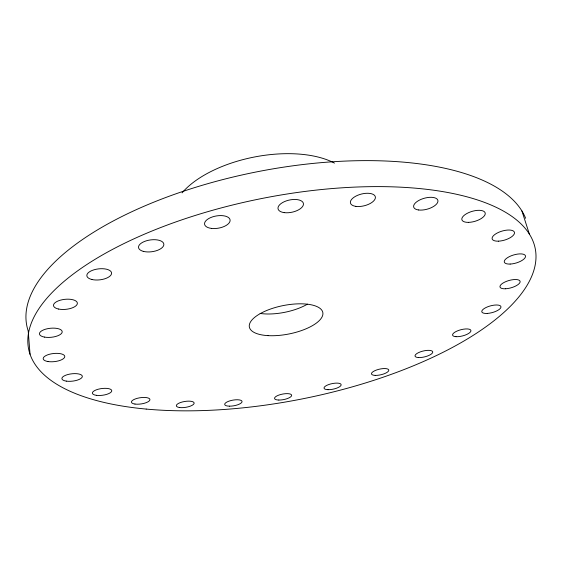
<?xml version="1.0" encoding="UTF-8"?>
<svg xmlns="http://www.w3.org/2000/svg" width="564" height="564" viewBox="0 0 564 564"><rect width="100%" height="100%" fill="white"/><g stroke="black" fill="none" stroke-linecap="round" stroke-linejoin="round"><path stroke-width="0.85" d="M521.94 211.021L529.363 234.067M30.054 354.291L28.2 330.948A255.485 106.117 -11.2 0 1 240.426 175.319A255.485 106.117 -11.2 0 1 525.627 218.296M182.066 192.874A90.867 44.415 -11.2 0 1 334.459 163.109M307.45 304.158A37.062 15.052 -11.2 0 1 260.138 313.457M146.203 409.076A258.234 102.218 -11.2 0 0 535.8 260.723A258.234 102.218 -11.2 0 0 163.722 226.376A258.234 102.218 -11.2 0 0 146.203 409.076M47.933 361.531A10.857 4.082 -6.2 0 0 64.747 356.864A10.857 4.082 -6.2 0 0 49.237 354.326A10.857 4.082 -6.2 0 0 47.933 361.531M44.471 337.096A11.442 4.533 -5.8 0 0 62.188 332.104A11.442 4.533 -5.8 0 0 45.811 329.115A11.442 4.533 -5.8 0 0 44.471 337.096M375.201 375.391A8.855 2.89 -12.7 0 0 388.772 370.499A8.855 2.89 -12.7 0 0 376.442 370.04A8.855 2.89 -12.7 0 0 375.201 375.391M418.544 357.562A9.102 3.017 -13.5 0 0 432.694 352.451A9.102 3.017 -13.5 0 0 420.399 351.851A9.102 3.017 -13.5 0 0 418.544 357.562M355.856 206.368A12.831 6.035 -14.1 0 0 375.384 197.922A12.831 6.035 -14.1 0 0 357.407 195.398A12.831 6.035 -14.1 0 0 355.856 206.368M134.986 404.064A9.348 3.144 -8.3 0 0 149.855 400.095A9.348 3.144 -8.3 0 0 137.221 398.332A9.348 3.144 -8.3 0 0 134.986 404.064M96.338 395.322A9.771 3.384 -7.5 0 0 111.707 391.176A9.771 3.384 -7.5 0 0 98.15 389.245A9.771 3.384 -7.5 0 0 96.338 395.322M179.486 407.518A9.017 2.975 -9.1 0 0 194.016 403.683A9.017 2.975 -9.1 0 0 182.207 402.005A9.017 2.975 -9.1 0 0 179.486 407.518M229.365 406.165A8.805 2.862 -10 0 0 242.055 401.469A8.805 2.862 -10 0 0 228.709 401.244A8.805 2.862 -10 0 0 229.365 406.165M278.82 400.052A8.707 2.813 -10.9 0 0 291.659 395.371A8.707 2.813 -10.9 0 0 278.806 395.103A8.707 2.813 -10.9 0 0 278.82 400.052M328.008 389.682A8.728 2.82 -11.8 0 0 341.149 384.93A8.728 2.82 -11.8 0 0 328.629 384.585A8.728 2.82 -11.8 0 0 328.008 389.682M468.663 222.364A12.133 5.175 -16.4 0 0 485.209 213.058A12.133 5.175 -16.4 0 0 466.724 213.594A12.133 5.175 -16.4 0 0 468.663 222.364M418.403 209.956A12.556 5.654 -15.6 0 0 437.861 201.785A12.556 5.654 -15.6 0 0 421.047 199.374A12.556 5.654 -15.6 0 0 418.403 209.956M455.98 336.687A9.461 3.208 -14.4 0 0 470.841 331.279A9.461 3.208 -14.4 0 0 458.426 330.49A9.461 3.208 -14.4 0 0 455.98 336.687M487.268 313.429A9.912 3.469 -15.2 0 0 500.952 306.675A9.912 3.469 -15.2 0 0 485.9 307.577A9.912 3.469 -15.2 0 0 487.268 313.429M505.577 288.768A10.448 3.8 -15.9 0 0 520.128 281.436A10.448 3.8 -15.9 0 0 504.435 282.254A10.448 3.8 -15.9 0 0 505.577 288.768M510.145 264.065A11.026 4.209 -16.4 0 0 525.521 256.084A11.026 4.209 -16.4 0 0 509.024 256.803A11.026 4.209 -16.4 0 0 510.145 264.065M498.393 241.166A11.604 4.674 -16.6 0 0 514.474 232.509A11.604 4.674 -16.6 0 0 497.025 233.129A11.604 4.674 -16.6 0 0 498.393 241.166M284.249 212.628A12.965 6.232 -12 0 0 303.467 204.112A12.965 6.232 -12 0 0 284.453 201.616A12.965 6.232 -12 0 0 284.249 212.628M211.535 228.413A12.937 6.197 -9.7 0 0 230.105 220.052A12.937 6.197 -9.7 0 0 210.344 217.732A12.937 6.197 -9.7 0 0 211.535 228.413M143.263 251.34A12.768 5.936 -7.8 0 0 163.715 245.389A12.768 5.936 -7.8 0 0 146.577 240.743A12.768 5.936 -7.8 0 0 143.263 251.34M66.284 381.123A10.286 3.694 -6.7 0 0 82.309 376.738A10.286 3.694 -6.7 0 0 67.779 374.552A10.286 3.694 -6.7 0 0 66.284 381.123M267.985 335.629A37.443 14.488 -11.2 0 0 322.918 313.457A37.443 14.488 -11.2 0 0 267.329 310.242A37.443 14.488 -11.2 0 0 267.985 335.629M58.656 309.058A11.985 5.027 -5.9 0 0 77.331 303.721A11.985 5.027 -5.9 0 0 60.313 300.196A11.985 5.027 -5.9 0 0 58.656 309.058M91.904 279.504A12.443 5.52 -6.5 0 0 111.517 273.836A12.443 5.52 -6.5 0 0 94.216 269.74A12.443 5.52 -6.5 0 0 91.904 279.504"/></g></svg>
